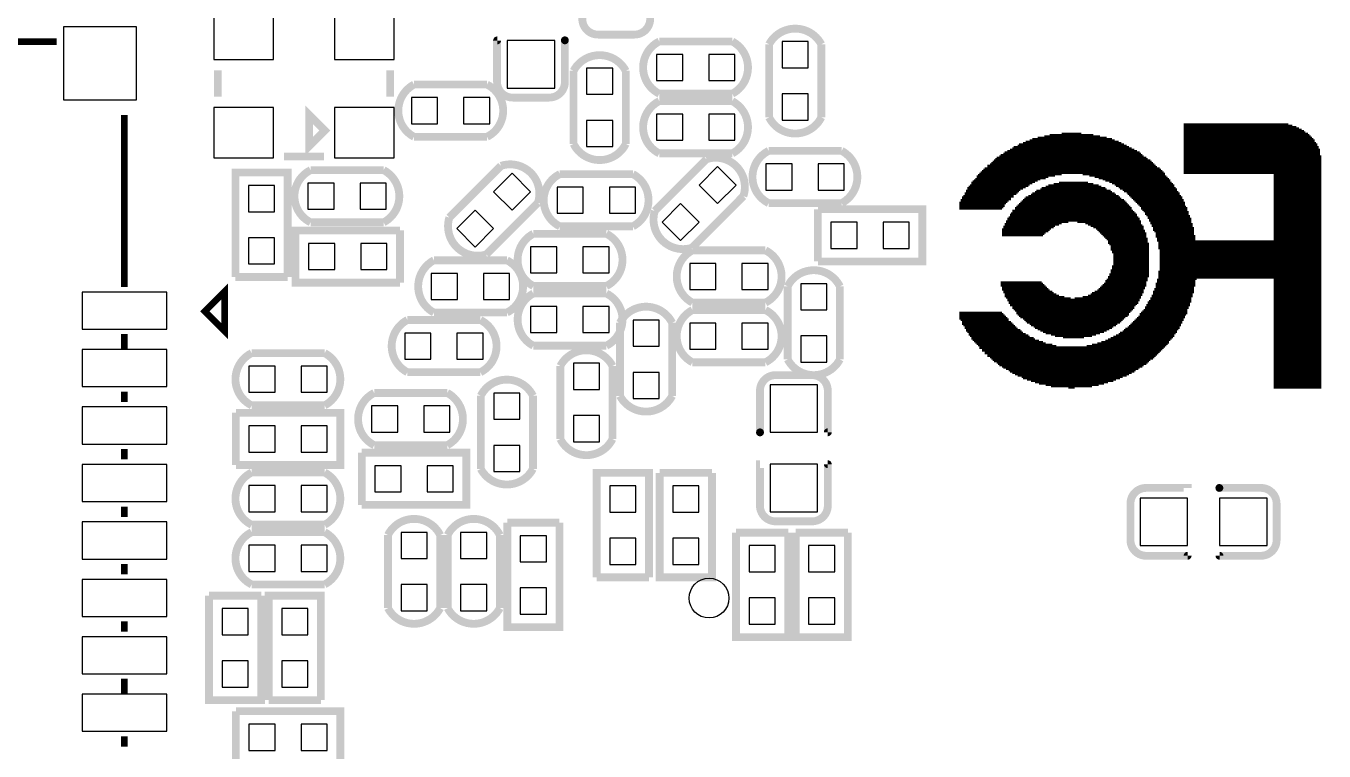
# Model space of a CAD drawing. Extents: x 0 to 85.5, y -2.2 to 58.2.
# Drawn here: x 13.77 to 38.64, y 22.73 to 36.61 of the extents above; entities that cross this region are included whole.
import ezdxf

# ---------------------------------------------------------------- set-up
doc = ezdxf.new("R2010")
doc.units = 0
for name, color, linetype in [('BG_SILKSCREEN_BOTTOM', 85, 'CONTINUOUS'), ('PG_SILKSCREEN_BOTTOM', 23, 'CONTINUOUS'), ('PG_SILKSCREEN_BOTTOM_OUTLINE', 23, 'CONTINUOUS'), ('PIN_BOTTOM', 2, 'CONTINUOUS'), ('PIN_PASTEMASK_BOTTOM', 85, 'CONTINUOUS')]:
    doc.layers.add(name, color=color, linetype=linetype)

msp = doc.modelspace()

# ---------------------------------------------------------------- linework, layer by layer
at = {"layer": 'BG_SILKSCREEN_BOTTOM', "const_width": 0.1016}
for points in [[(37.95776, 34.693098), (35.95116, 34.693098)], [(38.03396, 34.667698), (35.95116, 34.667698)], [(38.11016, 34.642298), (35.95116, 34.642298)], [(38.16096, 34.616898), (35.95116, 34.616898)], [(38.21176, 34.591498), (35.95116, 34.591498)], [(38.26256, 34.566098), (35.95116, 34.566098)], [(38.28796, 34.540698), (35.95116, 34.540698)], [(34.85896, 34.286698), (32.77616, 34.286698)], [(34.80816, 34.312098), (32.80156, 34.312098)], [(34.75736, 34.337498), (32.87776, 34.337498)], [(34.70656, 34.362898), (32.92856, 34.362898)], [(34.63036, 34.388298), (33.00476, 34.388298)], [(34.57956, 34.413698), (33.05556, 34.413698)], [(34.47796, 34.439098), (33.15716, 34.439098)], [(34.35096, 34.464498), (33.28416, 34.464498)], [(34.22396, 34.489898), (33.38576, 34.489898)], [(33.99536, 34.515298), (33.61436, 34.515298)], [(38.33876, 34.515298), (35.95116, 34.515298)], [(38.36416, 34.489898), (35.95116, 34.489898)], [(38.38956, 34.464498), (35.95116, 34.464498)], [(38.41496, 34.439098), (35.95116, 34.439098)], [(38.44036, 34.413698), (35.95116, 34.413698)], [(38.46576, 34.388298), (35.95116, 34.388298)], [(38.46576, 34.362898), (35.95116, 34.362898)], [(38.49116, 34.337498), (35.95116, 34.337498)], [(38.51656, 34.312098), (35.95116, 34.312098)], [(38.51656, 34.286698), (35.95116, 34.286698)], [(35.26536, 34.032698), (32.34436, 34.032698)], [(35.23996, 34.058098), (32.36976, 34.058098)], [(35.18916, 34.083498), (32.42056, 34.083498)], [(35.16376, 34.108898), (32.44596, 34.108898)], [(35.13836, 34.134298), (32.49676, 34.134298)], [(35.11296, 34.159698), (32.52216, 34.159698)], [(35.06216, 34.185098), (32.57296, 34.185098)], [(35.01136, 34.210498), (32.62376, 34.210498)], [(34.96056, 34.235898), (32.67456, 34.235898)], [(34.90976, 34.261298), (32.69996, 34.261298)], [(38.54196, 34.261298), (35.95116, 34.261298)], [(38.54196, 34.235898), (35.95116, 34.235898)], [(38.56736, 34.210498), (35.95116, 34.210498)], [(38.56736, 34.185098), (35.95116, 34.185098)], [(38.56736, 34.159698), (35.95116, 34.159698)], [(38.56736, 34.134298), (35.95116, 34.134298)], [(38.56736, 34.108898), (35.95116, 34.108898)], [(38.59276, 34.083498), (35.95116, 34.083498)], [(38.59276, 34.058098), (35.95116, 34.058098)], [(38.59276, 34.032698), (35.95116, 34.032698)], [(33.48736, 33.778698), (32.06496, 33.778698)], [(33.61436, 33.804098), (32.09036, 33.804098)], [(35.51936, 33.829498), (32.11576, 33.829498)], [(35.49396, 33.854898), (32.14116, 33.854898)], [(35.41776, 33.905698), (32.19196, 33.905698)], [(35.44316, 33.880298), (32.19196, 33.880298)], [(35.39236, 33.931098), (32.24276, 33.931098)], [(35.36696, 33.956498), (32.26816, 33.956498)], [(35.34156, 33.981898), (32.29356, 33.981898)], [(35.31616, 34.007298), (32.31896, 34.007298)], [(35.54476, 33.804098), (34.02076, 33.804098)], [(35.57016, 33.778698), (34.14776, 33.778698)], [(38.59276, 34.007298), (35.95116, 34.007298)], [(38.59276, 33.981898), (35.95116, 33.981898)], [(38.59276, 33.956498), (35.95116, 33.956498)], [(38.59276, 33.931098), (35.95116, 33.931098)], [(38.59276, 33.905698), (35.95116, 33.905698)], [(38.59276, 33.880298), (35.95116, 33.880298)], [(38.59276, 33.854898), (35.95116, 33.854898)], [(38.59276, 33.829498), (35.95116, 33.829498)], [(38.59276, 33.804098), (37.67836, 33.804098)], [(38.59276, 33.778698), (37.67836, 33.778698)], [(32.87776, 33.524698), (31.86176, 33.524698)], [(32.97936, 33.575498), (31.88716, 33.575498)], [(32.92856, 33.550098), (31.88716, 33.550098)], [(33.00476, 33.600898), (31.91256, 33.600898)], [(33.05556, 33.626298), (31.93796, 33.626298)], [(33.10636, 33.651698), (31.96336, 33.651698)], [(33.20796, 33.702498), (31.98876, 33.702498)], [(33.15716, 33.677098), (31.98876, 33.677098)], [(33.30956, 33.727898), (32.01416, 33.727898)], [(33.36036, 33.753298), (32.03956, 33.753298)], [(34.32556, 33.524698), (33.36036, 33.524698)], [(34.22396, 33.550098), (33.46196, 33.550098)], [(34.12236, 33.575498), (33.56356, 33.575498)], [(35.59556, 33.753298), (34.24936, 33.753298)], [(35.59556, 33.727898), (34.32556, 33.727898)], [(35.62096, 33.702498), (34.40176, 33.702498)], [(35.64636, 33.677098), (34.45256, 33.677098)], [(35.67176, 33.651698), (34.52876, 33.651698)], [(35.69716, 33.626298), (34.57956, 33.626298)], [(35.69716, 33.600898), (34.63036, 33.600898)], [(35.72256, 33.575498), (34.65576, 33.575498)], [(35.74796, 33.550098), (34.70656, 33.550098)], [(35.77336, 33.524698), (34.73196, 33.524698)], [(38.59276, 33.753298), (37.67836, 33.753298)], [(38.59276, 33.727898), (37.67836, 33.727898)], [(38.59276, 33.702498), (37.67836, 33.702498)], [(38.59276, 33.677098), (37.67836, 33.677098)], [(38.59276, 33.651698), (37.67836, 33.651698)], [(38.59276, 33.626298), (37.67836, 33.626298)], [(38.59276, 33.600898), (37.67836, 33.600898)], [(38.59276, 33.575498), (37.67836, 33.575498)], [(38.59276, 33.550098), (37.67836, 33.550098)], [(38.59276, 33.524698), (37.67836, 33.524698)], [(32.59836, 33.296098), (31.70936, 33.296098)], [(32.64916, 33.321498), (31.73476, 33.321498)], [(32.69996, 33.372298), (31.76016, 33.372298)], [(32.64916, 33.346898), (31.76016, 33.346898)], [(32.75076, 33.423098), (31.78556, 33.423098)], [(32.69996, 33.397698), (31.78556, 33.397698)], [(32.80156, 33.473898), (31.81096, 33.473898)], [(32.77616, 33.448498), (31.81096, 33.448498)], [(32.82696, 33.499298), (31.83636, 33.499298)], [(34.73196, 33.296098), (32.92856, 33.296098)], [(34.70656, 33.321498), (32.97936, 33.321498)], [(34.65576, 33.346898), (33.03016, 33.346898)], [(34.63036, 33.372298), (33.05556, 33.372298)], [(34.57956, 33.397698), (33.10636, 33.397698)], [(34.55416, 33.423098), (33.13176, 33.423098)], [(34.47796, 33.448498), (33.20796, 33.448498)], [(34.45256, 33.473898), (33.23336, 33.473898)], [(34.37636, 33.499298), (33.30956, 33.499298)], [(35.77336, 33.499298), (34.78276, 33.499298)], [(35.79876, 33.473898), (34.80816, 33.473898)], [(35.82416, 33.448498), (34.85896, 33.448498)], [(35.82416, 33.423098), (34.88436, 33.423098)], [(35.84956, 33.397698), (34.90976, 33.397698)], [(35.87496, 33.372298), (34.93516, 33.372298)], [(35.87496, 33.346898), (34.96056, 33.346898)], [(35.90036, 33.321498), (34.98596, 33.321498)], [(35.92576, 33.296098), (35.01136, 33.296098)], [(38.59276, 33.499298), (37.67836, 33.499298)], [(38.59276, 33.473898), (37.67836, 33.473898)], [(38.59276, 33.448498), (37.67836, 33.448498)], [(38.59276, 33.423098), (37.67836, 33.423098)], [(38.59276, 33.397698), (37.67836, 33.397698)], [(38.59276, 33.372298), (37.67836, 33.372298)], [(38.59276, 33.346898), (37.67836, 33.346898)], [(38.59276, 33.321498), (37.67836, 33.321498)], [(38.59276, 33.296098), (37.67836, 33.296098)], [(32.52216, 33.194498), (31.65856, 33.194498)], [(32.49676, 33.169098), (31.65856, 33.169098)], [(32.47136, 33.143698), (31.65856, 33.143698)], [(32.54756, 33.245298), (31.68396, 33.245298)], [(32.52216, 33.219898), (31.68396, 33.219898)], [(32.57296, 33.270698), (31.70936, 33.270698)], [(34.98596, 33.042098), (32.67456, 33.042098)], [(34.96056, 33.092898), (32.72536, 33.092898)], [(34.96056, 33.067498), (32.72536, 33.067498)], [(34.93516, 33.118298), (32.75076, 33.118298)], [(34.90976, 33.143698), (32.77616, 33.143698)], [(34.88436, 33.169098), (32.80156, 33.169098)], [(34.85896, 33.194498), (32.82696, 33.194498)], [(34.83356, 33.219898), (32.85236, 33.219898)], [(34.80816, 33.245298), (32.87776, 33.245298)], [(34.75736, 33.270698), (32.90316, 33.270698)], [(35.92576, 33.270698), (35.03676, 33.270698)], [(35.95116, 33.245298), (35.06216, 33.245298)], [(35.95116, 33.219898), (35.08756, 33.219898)], [(35.97656, 33.194498), (35.11296, 33.194498)], [(35.97656, 33.169098), (35.13836, 33.169098)], [(35.97656, 33.143698), (35.13836, 33.143698)], [(36.00196, 33.118298), (35.16376, 33.118298)], [(36.02736, 33.092898), (35.18916, 33.092898)], [(36.02736, 33.067498), (35.21456, 33.067498)], [(36.02736, 33.042098), (35.21456, 33.042098)], [(38.59276, 33.270698), (37.67836, 33.270698)], [(38.59276, 33.245298), (37.67836, 33.245298)], [(38.59276, 33.219898), (37.67836, 33.219898)], [(38.59276, 33.194498), (37.67836, 33.194498)], [(38.59276, 33.169098), (37.67836, 33.169098)], [(38.59276, 33.143698), (37.67836, 33.143698)], [(38.59276, 33.118298), (37.67836, 33.118298)], [(38.59276, 33.092898), (37.67836, 33.092898)], [(38.59276, 33.067498), (37.67836, 33.067498)], [(38.59276, 33.042098), (37.67836, 33.042098)], [(33.46196, 32.788098), (32.52216, 32.788098)], [(33.56356, 32.838898), (32.54756, 32.838898)], [(33.48736, 32.813498), (32.54756, 32.813498)], [(33.74136, 32.889698), (32.57296, 32.889698)], [(33.61436, 32.864298), (32.57296, 32.864298)], [(35.08756, 32.915098), (32.59836, 32.915098)], [(35.06216, 32.965898), (32.62376, 32.965898)], [(35.06216, 32.940498), (32.62376, 32.940498)], [(35.03676, 32.991298), (32.64916, 32.991298)], [(35.01136, 33.016698), (32.67456, 33.016698)], [(35.11296, 32.889698), (33.91916, 32.889698)], [(35.11296, 32.864298), (34.07156, 32.864298)], [(35.13836, 32.838898), (34.12236, 32.838898)], [(35.13836, 32.813498), (34.17316, 32.813498)], [(35.13836, 32.788098), (34.22396, 32.788098)], [(36.05276, 33.016698), (35.23996, 33.016698)], [(36.05276, 32.991298), (35.26536, 32.991298)], [(36.05276, 32.965898), (35.26536, 32.965898)], [(36.07816, 32.940498), (35.29076, 32.940498)], [(36.07816, 32.915098), (35.29076, 32.915098)], [(36.10356, 32.889698), (35.31616, 32.889698)], [(36.10356, 32.864298), (35.31616, 32.864298)], [(36.10356, 32.838898), (35.34156, 32.838898)], [(36.10356, 32.813498), (35.34156, 32.813498)], [(36.12896, 32.788098), (35.36696, 32.788098)], [(38.59276, 33.016698), (37.67836, 33.016698)], [(38.59276, 32.991298), (37.67836, 32.991298)], [(38.59276, 32.965898), (37.67836, 32.965898)], [(38.59276, 32.940498), (37.67836, 32.940498)], [(38.59276, 32.915098), (37.67836, 32.915098)], [(38.59276, 32.889698), (37.67836, 32.889698)], [(38.59276, 32.864298), (37.67836, 32.864298)], [(38.59276, 32.838898), (37.67836, 32.838898)], [(38.59276, 32.813498), (37.67836, 32.813498)], [(38.59276, 32.788098), (37.67836, 32.788098)], [(33.30956, 32.686498), (32.47136, 32.686498)], [(33.28416, 32.661098), (32.47136, 32.661098)], [(33.25876, 32.635698), (32.47136, 32.635698)], [(33.38576, 32.737298), (32.49676, 32.737298)], [(33.36036, 32.711898), (32.49676, 32.711898)], [(33.41116, 32.762698), (32.52216, 32.762698)], [(35.16376, 32.762698), (34.27476, 32.762698)], [(35.18916, 32.737298), (34.30016, 32.737298)], [(35.18916, 32.711898), (34.32556, 32.711898)], [(35.18916, 32.686498), (34.35096, 32.686498)], [(35.21456, 32.661098), (34.37636, 32.661098)], [(35.21456, 32.635698), (34.40176, 32.635698)], [(35.23996, 32.610298), (34.42716, 32.610298)], [(35.23996, 32.584898), (34.45256, 32.584898)], [(35.23996, 32.559498), (34.47796, 32.559498)], [(35.23996, 32.534098), (34.50336, 32.534098)], [(36.12896, 32.762698), (35.36696, 32.762698)], [(36.12896, 32.737298), (35.36696, 32.737298)], [(36.15436, 32.711898), (35.39236, 32.711898)], [(36.15436, 32.686498), (35.41776, 32.686498)], [(36.15436, 32.661098), (35.41776, 32.661098)], [(36.15436, 32.635698), (35.41776, 32.635698)], [(36.15436, 32.610298), (35.41776, 32.610298)], [(36.15436, 32.584898), (35.44316, 32.584898)], [(36.17976, 32.559498), (35.44316, 32.559498)], [(36.17976, 32.534098), (35.44316, 32.534098)], [(38.59276, 32.762698), (37.67836, 32.762698)], [(38.59276, 32.737298), (37.67836, 32.737298)], [(38.59276, 32.711898), (37.67836, 32.711898)], [(38.59276, 32.686498), (37.67836, 32.686498)], [(38.59276, 32.661098), (37.67836, 32.661098)], [(38.59276, 32.635698), (37.67836, 32.635698)], [(38.59276, 32.610298), (37.67836, 32.610298)], [(38.59276, 32.584898), (37.67836, 32.584898)], [(38.59276, 32.559498), (37.67836, 32.559498)], [(38.59276, 32.534098), (37.67836, 32.534098)], [(35.26536, 32.508698), (34.50336, 32.508698)], [(35.26536, 32.483298), (34.50336, 32.483298)], [(35.26536, 32.457898), (34.52876, 32.457898)], [(35.26536, 32.432498), (34.55416, 32.432498)], [(35.29076, 32.407098), (34.55416, 32.407098)], [(35.29076, 32.381698), (34.55416, 32.381698)], [(35.29076, 32.356298), (34.55416, 32.356298)], [(35.29076, 32.330898), (34.57956, 32.330898)], [(35.29076, 32.305498), (34.57956, 32.305498)], [(36.17976, 32.508698), (35.46856, 32.508698)], [(36.17976, 32.483298), (35.46856, 32.483298)], [(38.59276, 32.457898), (35.46856, 32.457898)], [(38.59276, 32.432498), (35.46856, 32.432498)], [(38.59276, 32.407098), (35.46856, 32.407098)], [(38.59276, 32.381698), (35.46856, 32.381698)], [(38.59276, 32.356298), (35.49396, 32.356298)], [(38.59276, 32.330898), (35.49396, 32.330898)], [(38.59276, 32.305498), (35.49396, 32.305498)], [(38.59276, 32.508698), (37.67836, 32.508698)], [(38.59276, 32.483298), (37.67836, 32.483298)], [(35.29076, 32.280098), (34.60496, 32.280098)], [(35.29076, 32.254698), (34.60496, 32.254698)], [(35.29076, 32.229298), (34.60496, 32.229298)], [(35.29076, 32.203898), (34.60496, 32.203898)], [(35.29076, 32.178498), (34.60496, 32.178498)], [(35.29076, 32.153098), (34.60496, 32.153098)], [(35.29076, 32.127698), (34.60496, 32.127698)], [(35.29076, 32.102298), (34.60496, 32.102298)], [(35.29076, 32.076898), (34.60496, 32.076898)], [(35.29076, 32.051498), (34.60496, 32.051498)], [(38.59276, 32.280098), (35.49396, 32.280098)], [(38.59276, 32.254698), (35.49396, 32.254698)], [(38.59276, 32.229298), (35.49396, 32.229298)], [(38.59276, 32.203898), (35.49396, 32.203898)], [(38.59276, 32.178498), (35.49396, 32.178498)], [(38.59276, 32.153098), (35.49396, 32.153098)], [(38.59276, 32.127698), (35.49396, 32.127698)], [(38.59276, 32.102298), (35.49396, 32.102298)], [(38.59276, 32.076898), (35.49396, 32.076898)], [(38.59276, 32.051498), (35.49396, 32.051498)], [(35.26536, 31.822898), (34.52876, 31.822898)], [(35.26536, 31.797498), (34.52876, 31.797498)], [(35.29076, 31.899098), (34.55416, 31.899098)], [(35.29076, 31.873698), (34.55416, 31.873698)], [(35.29076, 31.848298), (34.55416, 31.848298)], [(35.29076, 31.975298), (34.57956, 31.975298)], [(35.29076, 31.949898), (34.57956, 31.949898)], [(35.29076, 31.924498), (34.57956, 31.924498)], [(35.29076, 32.026098), (34.60496, 32.026098)], [(35.29076, 32.000698), (34.60496, 32.000698)], [(38.59276, 31.873698), (35.46856, 31.873698)], [(38.59276, 31.848298), (35.46856, 31.848298)], [(38.59276, 31.822898), (35.46856, 31.822898)], [(36.20516, 31.797498), (35.46856, 31.797498)], [(38.59276, 32.026098), (35.49396, 32.026098)], [(38.59276, 32.000698), (35.49396, 32.000698)], [(38.59276, 31.975298), (35.49396, 31.975298)], [(38.59276, 31.949898), (35.49396, 31.949898)], [(38.59276, 31.924498), (35.49396, 31.924498)], [(38.59276, 31.899098), (35.49396, 31.899098)], [(38.59276, 31.797498), (37.67836, 31.797498)], [(33.23336, 31.670498), (32.44596, 31.670498)], [(33.25876, 31.645098), (32.47136, 31.645098)], [(33.28416, 31.619698), (32.47136, 31.619698)], [(33.30956, 31.594298), (32.47136, 31.594298)], [(33.33496, 31.568898), (32.49676, 31.568898)], [(33.36036, 31.543498), (32.49676, 31.543498)], [(35.18916, 31.543498), (34.32556, 31.543498)], [(35.18916, 31.568898), (34.35096, 31.568898)], [(35.18916, 31.594298), (34.37636, 31.594298)], [(35.21456, 31.619698), (34.40176, 31.619698)], [(35.21456, 31.645098), (34.42716, 31.645098)], [(35.23996, 31.695898), (34.45256, 31.695898)], [(35.23996, 31.670498), (34.45256, 31.670498)], [(35.23996, 31.721298), (34.47796, 31.721298)], [(35.26536, 31.772098), (34.50336, 31.772098)], [(35.23996, 31.746698), (34.50336, 31.746698)], [(36.15436, 31.543498), (35.39236, 31.543498)], [(36.15436, 31.645098), (35.41776, 31.645098)], [(36.15436, 31.619698), (35.41776, 31.619698)], [(36.15436, 31.594298), (35.41776, 31.594298)], [(36.15436, 31.568898), (35.41776, 31.568898)], [(36.17976, 31.721298), (35.44316, 31.721298)], [(36.17976, 31.695898), (35.44316, 31.695898)], [(36.17976, 31.670498), (35.44316, 31.670498)], [(36.17976, 31.772098), (35.46856, 31.772098)], [(36.17976, 31.746698), (35.46856, 31.746698)], [(38.59276, 31.772098), (37.67836, 31.772098)], [(38.59276, 31.746698), (37.67836, 31.746698)], [(38.59276, 31.721298), (37.67836, 31.721298)], [(38.59276, 31.695898), (37.67836, 31.695898)], [(38.59276, 31.670498), (37.67836, 31.670498)], [(38.59276, 31.645098), (37.67836, 31.645098)], [(38.59276, 31.619698), (37.67836, 31.619698)], [(38.59276, 31.594298), (37.67836, 31.594298)], [(38.59276, 31.568898), (37.67836, 31.568898)], [(38.59276, 31.543498), (37.67836, 31.543498)], [(33.38576, 31.518098), (32.52216, 31.518098)], [(33.43656, 31.492698), (32.52216, 31.492698)], [(33.46196, 31.467298), (32.52216, 31.467298)], [(33.51276, 31.441898), (32.54756, 31.441898)], [(33.56356, 31.416498), (32.57296, 31.416498)], [(33.66516, 31.391098), (32.57296, 31.391098)], [(33.79216, 31.365698), (32.59836, 31.365698)], [(35.08756, 31.340298), (32.59836, 31.340298)], [(35.06216, 31.314898), (32.62376, 31.314898)], [(35.03676, 31.289498), (32.62376, 31.289498)], [(35.08756, 31.365698), (33.86836, 31.365698)], [(35.11296, 31.391098), (34.02076, 31.391098)], [(35.11296, 31.416498), (34.12236, 31.416498)], [(35.13836, 31.441898), (34.17316, 31.441898)], [(35.13836, 31.467298), (34.19856, 31.467298)], [(35.16376, 31.492698), (34.24936, 31.492698)], [(35.16376, 31.518098), (34.30016, 31.518098)], [(36.07816, 31.289498), (35.26536, 31.289498)], [(36.07816, 31.314898), (35.29076, 31.314898)], [(36.10356, 31.365698), (35.31616, 31.365698)], [(36.07816, 31.340298), (35.31616, 31.340298)], [(36.10356, 31.416498), (35.34156, 31.416498)], [(36.10356, 31.391098), (35.34156, 31.391098)], [(36.12896, 31.492698), (35.36696, 31.492698)], [(36.12896, 31.467298), (35.36696, 31.467298)], [(36.10356, 31.441898), (35.36696, 31.441898)], [(36.12896, 31.518098), (35.39236, 31.518098)], [(38.59276, 31.518098), (37.67836, 31.518098)], [(38.59276, 31.492698), (37.67836, 31.492698)], [(38.59276, 31.467298), (37.67836, 31.467298)], [(38.59276, 31.441898), (37.67836, 31.441898)], [(38.59276, 31.416498), (37.67836, 31.416498)], [(38.59276, 31.391098), (37.67836, 31.391098)], [(38.59276, 31.365698), (37.67836, 31.365698)], [(38.59276, 31.340298), (37.67836, 31.340298)], [(38.59276, 31.314898), (37.67836, 31.314898)], [(38.59276, 31.289498), (37.67836, 31.289498)], [(32.47136, 31.086298), (31.65856, 31.086298)], [(32.49676, 31.060898), (31.65856, 31.060898)], [(35.01136, 31.264098), (32.67456, 31.264098)], [(35.01136, 31.238698), (32.67456, 31.238698)], [(34.98596, 31.213298), (32.69996, 31.213298)], [(34.96056, 31.187898), (32.72536, 31.187898)], [(34.93516, 31.162498), (32.75076, 31.162498)], [(34.90976, 31.137098), (32.75076, 31.137098)], [(34.90976, 31.111698), (32.77616, 31.111698)], [(34.88436, 31.086298), (32.80156, 31.086298)], [(34.83356, 31.060898), (32.82696, 31.060898)], [(35.97656, 31.060898), (35.11296, 31.060898)], [(35.97656, 31.086298), (35.13836, 31.086298)], [(36.00196, 31.111698), (35.16376, 31.111698)], [(36.02736, 31.137098), (35.18916, 31.137098)], [(36.02736, 31.187898), (35.21456, 31.187898)], [(36.02736, 31.162498), (35.21456, 31.162498)], [(36.05276, 31.238698), (35.23996, 31.238698)], [(36.02736, 31.213298), (35.23996, 31.213298)], [(36.05276, 31.264098), (35.26536, 31.264098)], [(38.59276, 31.264098), (37.67836, 31.264098)], [(38.59276, 31.238698), (37.67836, 31.238698)], [(38.59276, 31.213298), (37.67836, 31.213298)], [(38.59276, 31.187898), (37.67836, 31.187898)], [(38.59276, 31.162498), (37.67836, 31.162498)], [(38.59276, 31.137098), (37.67836, 31.137098)], [(38.59276, 31.111698), (37.67836, 31.111698)], [(38.59276, 31.086298), (37.67836, 31.086298)], [(38.59276, 31.060898), (37.67836, 31.060898)], [(32.52216, 31.035498), (31.65856, 31.035498)], [(32.54756, 31.010098), (31.68396, 31.010098)], [(32.57296, 30.984698), (31.70936, 30.984698)], [(32.59836, 30.959298), (31.70936, 30.959298)], [(32.59836, 30.933898), (31.70936, 30.933898)], [(32.64916, 30.908498), (31.73476, 30.908498)], [(32.67456, 30.883098), (31.76016, 30.883098)], [(32.69996, 30.857698), (31.76016, 30.857698)], [(32.72536, 30.832298), (31.78556, 30.832298)], [(32.75076, 30.806898), (31.78556, 30.806898)], [(34.80816, 31.035498), (32.87776, 31.035498)], [(34.78276, 31.010098), (32.90316, 31.010098)], [(34.75736, 30.984698), (32.92856, 30.984698)], [(34.73196, 30.959298), (32.95396, 30.959298)], [(34.68116, 30.933898), (33.00476, 30.933898)], [(34.65576, 30.908498), (33.03016, 30.908498)], [(34.60496, 30.883098), (33.08096, 30.883098)], [(34.57956, 30.857698), (33.10636, 30.857698)], [(34.52876, 30.832298), (33.15716, 30.832298)], [(34.47796, 30.806898), (33.20796, 30.806898)], [(35.82416, 30.806898), (34.88436, 30.806898)], [(35.84956, 30.832298), (34.90976, 30.832298)], [(35.87496, 30.857698), (34.93516, 30.857698)], [(35.87496, 30.883098), (34.96056, 30.883098)], [(35.90036, 30.908498), (34.98596, 30.908498)], [(35.90036, 30.933898), (35.01136, 30.933898)], [(35.92576, 30.959298), (35.03676, 30.959298)], [(35.92576, 30.984698), (35.06216, 30.984698)], [(35.95116, 31.010098), (35.08756, 31.010098)], [(35.95116, 31.035498), (35.11296, 31.035498)], [(38.59276, 31.035498), (37.67836, 31.035498)], [(38.59276, 31.010098), (37.67836, 31.010098)], [(38.59276, 30.984698), (37.67836, 30.984698)], [(38.59276, 30.959298), (37.67836, 30.959298)], [(38.59276, 30.933898), (37.67836, 30.933898)], [(38.59276, 30.908498), (37.67836, 30.908498)], [(38.59276, 30.883098), (37.67836, 30.883098)], [(38.59276, 30.857698), (37.67836, 30.857698)], [(38.59276, 30.832298), (37.67836, 30.832298)], [(38.59276, 30.806898), (37.67836, 30.806898)], [(32.77616, 30.781498), (31.81096, 30.781498)], [(32.82696, 30.756098), (31.83636, 30.756098)], [(32.85236, 30.730698), (31.83636, 30.730698)], [(32.87776, 30.705298), (31.86176, 30.705298)], [(32.92856, 30.679898), (31.88716, 30.679898)], [(32.97936, 30.654498), (31.88716, 30.654498)], [(33.00476, 30.629098), (31.91256, 30.629098)], [(33.08096, 30.603698), (31.93796, 30.603698)], [(33.10636, 30.578298), (31.96336, 30.578298)], [(33.18256, 30.552898), (31.98876, 30.552898)], [(34.42716, 30.781498), (33.25876, 30.781498)], [(34.35096, 30.756098), (33.30956, 30.756098)], [(34.27476, 30.730698), (33.41116, 30.730698)], [(34.19856, 30.705298), (33.48736, 30.705298)], [(34.04616, 30.679898), (33.63976, 30.679898)], [(35.64636, 30.552898), (34.45256, 30.552898)], [(35.67176, 30.578298), (34.50336, 30.578298)], [(35.67176, 30.603698), (34.55416, 30.603698)], [(35.69716, 30.629098), (34.60496, 30.629098)], [(35.72256, 30.654498), (34.65576, 30.654498)], [(35.74796, 30.679898), (34.70656, 30.679898)], [(35.77336, 30.705298), (34.73196, 30.705298)], [(35.77336, 30.730698), (34.78276, 30.730698)], [(35.79876, 30.756098), (34.80816, 30.756098)], [(35.82416, 30.781498), (34.83356, 30.781498)], [(38.59276, 30.781498), (37.67836, 30.781498)], [(38.59276, 30.756098), (37.67836, 30.756098)], [(38.59276, 30.730698), (37.67836, 30.730698)], [(38.59276, 30.705298), (37.67836, 30.705298)], [(38.59276, 30.679898), (37.67836, 30.679898)], [(38.59276, 30.654498), (37.67836, 30.654498)], [(38.59276, 30.629098), (37.67836, 30.629098)], [(38.59276, 30.603698), (37.67836, 30.603698)], [(38.59276, 30.578298), (37.67836, 30.578298)], [(38.59276, 30.552898), (37.67836, 30.552898)], [(33.25876, 30.527498), (32.01416, 30.527498)], [(33.30956, 30.502098), (32.03956, 30.502098)], [(33.43656, 30.476698), (32.03956, 30.476698)], [(33.51276, 30.451298), (32.09036, 30.451298)], [(35.51936, 30.425898), (32.09036, 30.425898)], [(35.49396, 30.400498), (32.14116, 30.400498)], [(35.46856, 30.375098), (32.14116, 30.375098)], [(35.44316, 30.349698), (32.19196, 30.349698)], [(35.41776, 30.324298), (32.19196, 30.324298)], [(35.39236, 30.298898), (32.24276, 30.298898)], [(35.54476, 30.451298), (34.09696, 30.451298)], [(35.57016, 30.476698), (34.19856, 30.476698)], [(35.59556, 30.502098), (34.30016, 30.502098)], [(35.62096, 30.527498), (34.37636, 30.527498)], [(38.59276, 30.527498), (37.67836, 30.527498)], [(38.59276, 30.502098), (37.67836, 30.502098)], [(38.59276, 30.476698), (37.67836, 30.476698)], [(38.59276, 30.451298), (37.67836, 30.451298)], [(38.59276, 30.425898), (37.67836, 30.425898)], [(38.59276, 30.400498), (37.67836, 30.400498)], [(38.59276, 30.375098), (37.67836, 30.375098)], [(38.59276, 30.349698), (37.67836, 30.349698)], [(38.59276, 30.324298), (37.67836, 30.324298)], [(38.59276, 30.298898), (37.67836, 30.298898)], [(35.36696, 30.273498), (32.26816, 30.273498)], [(35.31616, 30.248098), (32.29356, 30.248098)], [(35.29076, 30.222698), (32.31896, 30.222698)], [(35.26536, 30.197298), (32.36976, 30.197298)], [(35.23996, 30.171898), (32.39516, 30.171898)], [(35.18916, 30.146498), (32.42056, 30.146498)], [(35.16376, 30.121098), (32.47136, 30.121098)], [(35.11296, 30.095698), (32.49676, 30.095698)], [(35.08756, 30.070298), (32.54756, 30.070298)], [(35.03676, 30.044898), (32.59836, 30.044898)], [(38.59276, 30.273498), (37.67836, 30.273498)], [(38.59276, 30.248098), (37.67836, 30.248098)], [(38.59276, 30.222698), (37.67836, 30.222698)], [(38.59276, 30.197298), (37.67836, 30.197298)], [(38.59276, 30.171898), (37.67836, 30.171898)], [(38.59276, 30.146498), (37.67836, 30.146498)], [(38.59276, 30.121098), (37.67836, 30.121098)], [(38.59276, 30.095698), (37.67836, 30.095698)], [(38.59276, 30.070298), (37.67836, 30.070298)], [(38.59276, 30.044898), (37.67836, 30.044898)], [(35.01136, 30.019498), (32.62376, 30.019498)], [(34.96056, 29.994098), (32.67456, 29.994098)], [(34.90976, 29.968698), (32.72536, 29.968698)], [(34.85896, 29.943298), (32.77616, 29.943298)], [(34.78276, 29.917898), (32.85236, 29.917898)], [(34.73196, 29.892498), (32.87776, 29.892498)], [(34.65576, 29.867098), (32.95396, 29.867098)], [(34.60496, 29.841698), (33.03016, 29.841698)], [(34.50336, 29.816298), (33.10636, 29.816298)], [(38.59276, 30.019498), (37.67836, 30.019498)], [(38.59276, 29.994098), (37.67836, 29.994098)], [(38.59276, 29.968698), (37.67836, 29.968698)], [(38.59276, 29.943298), (37.67836, 29.943298)], [(38.59276, 29.917898), (37.67836, 29.917898)], [(38.59276, 29.892498), (37.67836, 29.892498)], [(38.59276, 29.867098), (37.67836, 29.867098)], [(38.59276, 29.841698), (37.67836, 29.841698)], [(38.59276, 29.816298), (37.67836, 29.816298)], [(34.42716, 29.790898), (33.18256, 29.790898)], [(34.32556, 29.765498), (33.30956, 29.765498)], [(34.19856, 29.740098), (33.41116, 29.740098)], [(33.86836, 29.714698), (33.74136, 29.714698)], [(38.59276, 29.790898), (37.67836, 29.790898)], [(38.59276, 29.765498), (37.67836, 29.765498)], [(38.59276, 29.740098), (37.67836, 29.740098)], [(38.59276, 29.714698), (37.67836, 29.714698)]]:
    msp.add_lwpolyline(points, dxfattribs=at)
at = {"layer": 'PG_SILKSCREEN_BOTTOM', "const_width": 0.150114}
for points in [[(25.7302, 37.5412, -1), (25.732486, 37.5412), (25.732486, 36.745926, -0.414141), (25.432512, 36.445952), (24.732488, 36.445952, -0.414141), (24.432514, 36.745926), (24.432514, 37.538914, -0.414214), (24.4348, 37.5412)], [(24.09698, 36.3347, -1), (24.099266, 36.3347), (24.099266, 35.539426, -0.414141), (23.799292, 35.239452), (23.099268, 35.239452, -0.414141), (22.799294, 35.539426), (22.799294, 36.332414, -0.414214), (22.80158, 36.3347)], [(27.8384, 28.829, -1), (27.836114, 28.829), (27.836114, 29.624274, -0.414141), (28.136088, 29.924248), (28.836112, 29.924248, -0.414141), (29.136086, 29.624274), (29.136086, 28.831286, -0.414214), (29.1338, 28.829)], [(27.8384, 28.2194), (27.836114, 28.2194), (27.836114, 27.424126, 0.414141), (28.136088, 27.124152), (28.836112, 27.124152, 0.414141), (29.136086, 27.424126), (29.136086, 28.217114, 0.414214), (29.1338, 28.2194)], [(36.0299, 27.7622), (36.0299, 27.764486), (35.234626, 27.764486, 0.414141), (34.934652, 27.464512), (34.934652, 26.764488, 0.414141), (35.234626, 26.464514), (36.027614, 26.464514, 0.414214), (36.0299, 26.4668)], [(36.6395, 27.7622, -1), (36.6395, 27.764486), (37.434774, 27.764486, -0.414141), (37.734748, 27.464512), (37.734748, 26.764488, -0.414141), (37.434774, 26.464514), (36.641786, 26.464514, -0.414214), (36.6395, 26.4668)]]:
    msp.add_lwpolyline(points, format="xyb", dxfattribs=at)
at = {"layer": 'PG_SILKSCREEN_BOTTOM'}
for points, const_width in [([(6.85927, 36.30803), (14.35989, 36.30803)], 0.127), ([(17.4498, 35.7632), (17.4498, 35.2552)], 0.150114), ([(20.7518, 35.2552), (20.7518, 35.7632)], 0.150114), ([(19.50085, 34.609278), (19.200876, 34.309304), (19.200876, 34.909252), (19.50085, 34.609278)], 0.150114), ([(15.66037, 34.90849), (15.66037, 31.60903)], 0.127), ([(19.4818, 34.1122), (18.7198, 34.1122)], 0.150114), ([(17.19961, 31.14421), (17.58061, 31.52521), (17.58061, 30.76321), (17.19961, 31.14421)], 0.127), ([(15.66037, 30.70987), (15.66037, 30.41015)], 0.127), ([(15.66037, 29.61005), (15.66037, 29.40939)], 0.127), ([(15.66037, 28.50769), (15.66037, 28.30957)], 0.127), ([(15.66037, 27.40787), (15.66037, 27.20975)], 0.127), ([(15.66037, 26.30805), (15.66037, 26.10993)], 0.127), ([(15.66037, 25.20823), (15.66037, 25.01011)], 0.127), ([(15.66037, 24.10841), (15.66037, 23.80869)], 0.127), ([(15.66037, 23.00859), (15.66037, 22.80793)], 0.127)]:
    msp.add_lwpolyline(points, dxfattribs=dict(at, const_width=const_width))
msp.add_lwpolyline([(17.19961, 31.14421), (17.58061, 31.52521), (17.58061, 30.76321)], close=True, dxfattribs=at)
at = {"layer": 'PG_SILKSCREEN_BOTTOM_OUTLINE', "const_width": 0.150114}
for points in [[(29.011626, 36.260024, 0.600046), (28.011374, 36.260024)], [(25.906476, 35.313874, -0.618077), (25.906476, 36.314126)], [(27.306524, 35.313874, 0.600046), (27.306524, 36.314126)], [(25.265126, 35.752024, 0.600046), (24.264874, 35.752024)], [(21.207476, 35.488626, 0.600046), (21.207476, 34.488374)], [(22.607524, 35.488626, -0.618077), (22.607524, 34.488374)], [(25.906476, 34.170874, -0.618077), (25.906476, 35.171126)], [(27.306524, 34.170874, 0.600046), (27.306524, 35.171126)], [(29.011626, 34.859976, -0.618077), (28.011374, 34.859976)], [(25.265126, 34.351976, -0.618077), (24.264874, 34.351976)], [(26.811224, 34.059114, -0.618249), (27.518614, 33.351724)], [(28.001976, 33.218374, -0.618077), (28.001976, 34.218626)], [(29.402024, 33.218374, 0.600046), (29.402024, 34.218626)], [(19.226276, 32.850074, -0.618077), (19.226276, 33.850326)], [(20.626324, 32.850074, 0.600046), (20.626324, 33.850326)], [(22.874224, 33.932114, -0.618249), (23.581614, 33.224724)], [(24.001476, 32.773874, -0.618077), (24.001476, 33.774126)], [(25.401524, 32.773874, 0.600046), (25.401524, 33.774126)], [(25.821386, 33.069276, 0.600197), (26.528776, 32.361886)], [(21.884386, 32.942276, 0.600197), (22.591776, 32.234886)], [(23.493476, 32.631126, 0.600046), (23.493476, 31.630874)], [(24.893524, 32.631126, -0.618077), (24.893524, 31.630874)], [(26.541476, 32.313626, 0.600046), (26.541476, 31.313374)], [(27.941524, 32.313626, -0.618077), (27.941524, 31.313374)], [(21.588476, 32.123126, 0.600046), (21.588476, 31.122874)], [(22.988524, 32.123126, -0.618077), (22.988524, 31.122874)], [(28.366974, 31.624524, -0.618077), (29.367226, 31.624524)], [(23.493476, 31.488126, 0.600046), (23.493476, 30.487874)], [(24.893524, 31.488126, -0.618077), (24.893524, 30.487874)], [(25.153874, 30.926024, -0.618077), (26.154126, 30.926024)], [(26.541476, 31.170626, 0.600046), (26.541476, 30.170374)], [(27.941524, 31.170626, -0.618077), (27.941524, 30.170374)], [(21.080476, 30.980126, 0.600046), (21.080476, 29.979874)], [(22.480524, 30.980126, -0.618077), (22.480524, 29.979874)], [(18.095976, 29.344874, -0.618077), (18.095976, 30.345126)], [(19.496024, 29.344874, 0.600046), (19.496024, 30.345126)], [(25.011126, 30.100524, 0.600046), (24.010874, 30.100524)], [(28.366974, 30.224476, 0.600046), (29.367226, 30.224476)], [(22.486874, 29.529024, -0.618077), (23.487126, 29.529024)], [(20.445476, 28.582874, -0.618077), (20.445476, 29.583126)], [(21.845524, 28.582874, 0.600046), (21.845524, 29.583126)], [(25.153874, 29.525976, 0.600046), (26.154126, 29.525976)], [(25.011126, 28.700476, -0.618077), (24.010874, 28.700476)], [(18.095976, 27.058874, -0.618077), (18.095976, 28.059126)], [(19.496024, 27.058874, 0.600046), (19.496024, 28.059126)], [(22.486874, 28.128976, 0.600046), (23.487126, 28.128976)], [(20.708874, 26.862024, -0.618077), (21.709126, 26.862024)], [(21.851874, 26.862024, -0.618077), (22.852126, 26.862024)], [(18.095976, 25.915874, -0.618077), (18.095976, 26.916126)], [(19.496024, 25.915874, 0.600046), (19.496024, 26.916126)], [(20.708874, 25.461976, 0.600046), (21.709126, 25.461976)], [(21.851874, 25.461976, 0.600046), (22.852126, 25.461976)]]:
    msp.add_lwpolyline(points, format="xyb", dxfattribs=at)
for points in [[(25.906476, 36.314126), (27.306524, 36.314126)], [(28.011374, 34.859976), (28.011374, 36.260024)], [(29.011626, 34.859976), (29.011626, 36.260024)], [(24.264874, 34.351976), (24.264874, 35.752024)], [(25.265126, 34.351976), (25.265126, 35.752024)], [(22.607524, 35.488626), (21.207476, 35.488626)], [(25.906476, 35.313874), (27.306524, 35.313874)], [(25.906476, 35.171126), (27.306524, 35.171126)], [(22.607524, 34.488374), (21.207476, 34.488374)], [(26.811224, 34.059114), (25.821386, 33.069276)], [(25.906476, 34.170874), (27.306524, 34.170874)], [(28.001976, 34.218626), (29.402024, 34.218626)], [(17.78762, 31.80334), (17.78762, 33.80486), (18.78838, 33.80486), (18.78838, 31.80334)], [(19.226276, 33.850326), (20.626324, 33.850326)], [(22.874224, 33.932114), (21.884386, 32.942276)], [(24.001476, 33.774126), (25.401524, 33.774126)], [(27.518614, 33.351724), (26.528776, 32.361886)], [(23.581614, 33.224724), (22.591776, 32.234886)], [(28.001976, 33.218374), (29.402024, 33.218374)], [(28.94584, 33.10128), (30.94736, 33.10128), (30.94736, 32.10052), (28.94584, 32.10052)], [(28.94584, 32.10052), (28.94584, 33.10128)], [(19.226276, 32.850074), (20.626324, 32.850074)], [(24.001476, 32.773874), (25.401524, 32.773874)], [(20.93976, 31.69412), (18.93824, 31.69412), (18.93824, 32.69488), (20.93976, 32.69488)], [(20.93976, 32.69488), (20.93976, 31.69412)], [(24.893524, 32.631126), (23.493476, 32.631126)], [(27.941524, 32.313626), (26.541476, 32.313626)], [(22.988524, 32.123126), (21.588476, 32.123126)], [(18.78838, 31.80334), (17.78762, 31.80334)], [(24.893524, 31.630874), (23.493476, 31.630874)], [(28.366974, 31.624524), (28.366974, 30.224476)], [(29.367226, 31.624524), (29.367226, 30.224476)], [(24.893524, 31.488126), (23.493476, 31.488126)], [(27.941524, 31.313374), (26.541476, 31.313374)], [(22.988524, 31.122874), (21.588476, 31.122874)], [(27.941524, 31.170626), (26.541476, 31.170626)], [(22.480524, 30.980126), (21.080476, 30.980126)], [(25.153874, 30.926024), (25.153874, 29.525976)], [(26.154126, 30.926024), (26.154126, 29.525976)], [(18.095976, 30.345126), (19.496024, 30.345126)], [(24.893524, 30.487874), (23.493476, 30.487874)], [(24.010874, 28.700476), (24.010874, 30.100524)], [(25.011126, 28.700476), (25.011126, 30.100524)], [(27.941524, 30.170374), (26.541476, 30.170374)], [(22.480524, 29.979874), (21.080476, 29.979874)], [(20.445476, 29.583126), (21.845524, 29.583126)], [(22.486874, 29.529024), (22.486874, 28.128976)], [(23.487126, 29.529024), (23.487126, 28.128976)], [(18.095976, 29.344874), (19.496024, 29.344874)], [(17.79524, 29.20238), (19.79676, 29.20238), (19.79676, 28.20162), (17.79524, 28.20162)], [(17.79524, 28.20162), (17.79524, 29.20238)], [(20.445476, 28.582874), (21.845524, 28.582874)], [(20.20824, 28.44038), (22.20976, 28.44038), (22.20976, 27.43962), (20.20824, 27.43962)], [(20.20824, 27.43962), (20.20824, 28.44038)], [(18.095976, 28.059126), (19.496024, 28.059126)], [(24.70912, 26.05024), (24.70912, 28.05176), (25.70988, 28.05176), (25.70988, 26.05024)], [(26.91638, 28.05176), (26.91638, 26.05024), (25.91562, 26.05024), (25.91562, 28.05176)], [(25.91562, 28.05176), (26.91638, 28.05176)], [(18.095976, 27.058874), (19.496024, 27.058874)], [(23.99538, 27.09926), (23.99538, 25.09774), (22.99462, 25.09774), (22.99462, 27.09926)], [(22.99462, 27.09926), (23.99538, 27.09926)], [(18.095976, 26.916126), (19.496024, 26.916126)], [(20.708874, 26.862024), (20.708874, 25.461976)], [(21.709126, 26.862024), (21.709126, 25.461976)], [(21.851874, 26.862024), (21.851874, 25.461976)], [(22.852126, 26.862024), (22.852126, 25.461976)], [(28.37688, 26.90876), (28.37688, 24.90724), (27.37612, 24.90724), (27.37612, 26.90876)], [(27.37612, 26.90876), (28.37688, 26.90876)], [(29.51988, 26.90876), (29.51988, 24.90724), (28.51912, 24.90724), (28.51912, 26.90876)], [(28.51912, 26.90876), (29.51988, 26.90876)], [(25.70988, 26.05024), (24.70912, 26.05024)], [(18.095976, 25.915874), (19.496024, 25.915874)], [(18.28038, 25.70226), (18.28038, 23.70074), (17.27962, 23.70074), (17.27962, 25.70226)], [(17.27962, 25.70226), (18.28038, 25.70226)], [(18.42262, 23.70074), (18.42262, 25.70226), (19.42338, 25.70226), (19.42338, 23.70074)], [(19.42338, 23.70074), (18.42262, 23.70074)], [(17.79524, 23.48738), (19.79676, 23.48738), (19.79676, 22.48662), (17.79524, 22.48662)], [(17.79524, 22.48662), (17.79524, 23.48738)]]:
    msp.add_lwpolyline(points, dxfattribs=at)
at = {"layer": 'PIN_BOTTOM'}
for points in [[(17.3736, 35.9664), (18.5166, 35.9664), (18.5166, 36.9316), (17.3736, 36.9316)], [(19.685, 35.9664), (20.828, 35.9664), (20.828, 36.9316), (19.685, 36.9316)], [(14.49451, 35.19551), (15.89151, 35.19551), (15.89151, 36.59251), (14.49451, 36.59251)], [(22.99462, 36.33216), (22.99462, 35.42284), (23.90394, 35.42284), (23.90394, 36.33216)], [(28.26131, 35.81019), (28.76169, 35.81019), (28.76169, 36.31057), (28.26131, 36.31057)], [(25.85593, 36.06419), (25.85593, 35.56381), (26.35631, 35.56381), (26.35631, 36.06419)], [(26.85669, 36.06419), (26.85669, 35.56381), (27.35707, 35.56381), (27.35707, 36.06419)], [(24.51481, 35.30219), (25.01519, 35.30219), (25.01519, 35.80257), (24.51481, 35.80257)], [(21.65731, 34.73831), (21.65731, 35.23869), (21.15693, 35.23869), (21.15693, 34.73831)], [(22.65807, 34.73831), (22.65807, 35.23869), (22.15769, 35.23869), (22.15769, 34.73831)], [(28.26131, 34.80943), (28.76169, 34.80943), (28.76169, 35.30981), (28.26131, 35.30981)], [(17.3736, 34.0868), (18.5166, 34.0868), (18.5166, 35.052), (17.3736, 35.052)], [(19.685, 34.0868), (20.828, 34.0868), (20.828, 35.052), (19.685, 35.052)], [(25.85593, 34.92119), (25.85593, 34.42081), (26.35631, 34.42081), (26.35631, 34.92119)], [(26.85669, 34.92119), (26.85669, 34.42081), (27.35707, 34.42081), (27.35707, 34.92119)], [(24.51481, 34.30143), (25.01519, 34.30143), (25.01519, 34.80181), (24.51481, 34.80181)], [(27.377644, 33.564322), (27.023822, 33.918144), (26.67, 33.564322), (27.023822, 33.2105)], [(27.95143, 33.96869), (27.95143, 33.46831), (28.45181, 33.46831), (28.45181, 33.96869)], [(28.95219, 33.96869), (28.95219, 33.46831), (29.45257, 33.46831), (29.45257, 33.96869)], [(19.17573, 33.60039), (19.17573, 33.10001), (19.67611, 33.10001), (19.67611, 33.60039)], [(20.17649, 33.60039), (20.17649, 33.10001), (20.67687, 33.10001), (20.67687, 33.60039)], [(23.440644, 33.437322), (23.086822, 33.791144), (22.733, 33.437322), (23.086822, 33.0835)], [(18.03781, 33.05429), (18.53819, 33.05429), (18.53819, 33.55467), (18.03781, 33.55467)], [(23.95093, 33.52419), (23.95093, 33.02381), (24.45131, 33.02381), (24.45131, 33.52419)], [(24.95169, 33.52419), (24.95169, 33.02381), (25.45207, 33.02381), (25.45207, 33.52419)], [(22.733, 32.729678), (22.379178, 33.0835), (22.025356, 32.729678), (22.379178, 32.375856)], [(26.67, 32.856678), (26.316178, 33.2105), (25.962356, 32.856678), (26.316178, 32.502856)], [(29.19603, 32.85109), (29.19603, 32.35071), (29.69641, 32.35071), (29.69641, 32.85109)], [(30.19679, 32.85109), (30.19679, 32.35071), (30.69717, 32.35071), (30.69717, 32.85109)], [(18.03781, 32.05353), (18.53819, 32.05353), (18.53819, 32.55391), (18.03781, 32.55391)], [(19.68881, 31.94431), (19.68881, 32.44469), (19.18843, 32.44469), (19.18843, 31.94431)], [(20.68957, 31.94431), (20.68957, 32.44469), (20.18919, 32.44469), (20.18919, 31.94431)], [(23.94331, 31.88081), (23.94331, 32.38119), (23.44293, 32.38119), (23.44293, 31.88081)], [(24.94407, 31.88081), (24.94407, 32.38119), (24.44369, 32.38119), (24.44369, 31.88081)], [(22.03831, 31.37281), (22.03831, 31.87319), (21.53793, 31.87319), (21.53793, 31.37281)], [(23.03907, 31.37281), (23.03907, 31.87319), (22.53869, 31.87319), (22.53869, 31.37281)], [(26.99131, 31.56331), (26.99131, 32.06369), (26.49093, 32.06369), (26.49093, 31.56331)], [(27.99207, 31.56331), (27.99207, 32.06369), (27.49169, 32.06369), (27.49169, 31.56331)], [(29.11729, 31.67507), (28.61691, 31.67507), (28.61691, 31.17469), (29.11729, 31.17469)], [(14.84757, 30.80385), (16.47317, 30.80385), (16.47317, 31.51505), (14.84757, 31.51505)], [(23.94331, 30.73781), (23.94331, 31.23819), (23.44293, 31.23819), (23.44293, 30.73781)], [(24.94407, 30.73781), (24.94407, 31.23819), (24.44369, 31.23819), (24.44369, 30.73781)], [(25.90419, 30.97657), (25.40381, 30.97657), (25.40381, 30.47619), (25.90419, 30.47619)], [(26.99131, 30.42031), (26.99131, 30.92069), (26.49093, 30.92069), (26.49093, 30.42031)], [(27.99207, 30.42031), (27.99207, 30.92069), (27.49169, 30.92069), (27.49169, 30.42031)], [(21.53031, 30.22981), (21.53031, 30.73019), (21.02993, 30.73019), (21.02993, 30.22981)], [(22.53107, 30.22981), (22.53107, 30.73019), (22.03069, 30.73019), (22.03069, 30.22981)], [(29.11729, 30.67431), (28.61691, 30.67431), (28.61691, 30.17393), (29.11729, 30.17393)], [(14.84757, 29.70403), (16.47317, 29.70403), (16.47317, 30.41523), (14.84757, 30.41523)], [(18.04543, 30.09519), (18.04543, 29.59481), (18.54581, 29.59481), (18.54581, 30.09519)], [(19.04619, 30.09519), (19.04619, 29.59481), (19.54657, 29.59481), (19.54657, 30.09519)], [(24.26081, 29.65069), (24.76119, 29.65069), (24.76119, 30.15107), (24.26081, 30.15107)], [(25.90419, 29.97581), (25.40381, 29.97581), (25.40381, 29.47543), (25.90419, 29.47543)], [(28.94076, 28.83154), (28.94076, 29.74086), (28.03144, 29.74086), (28.03144, 28.83154)], [(23.23719, 29.57957), (22.73681, 29.57957), (22.73681, 29.07919), (23.23719, 29.07919)], [(14.84757, 28.60421), (16.47317, 28.60421), (16.47317, 29.31541), (14.84757, 29.31541)], [(20.39493, 29.33319), (20.39493, 28.83281), (20.89531, 28.83281), (20.89531, 29.33319)], [(21.39569, 29.33319), (21.39569, 28.83281), (21.89607, 28.83281), (21.89607, 29.33319)], [(24.26081, 28.64993), (24.76119, 28.64993), (24.76119, 29.15031), (24.26081, 29.15031)], [(18.04543, 28.95219), (18.04543, 28.45181), (18.54581, 28.45181), (18.54581, 28.95219)], [(19.04619, 28.95219), (19.04619, 28.45181), (19.54657, 28.45181), (19.54657, 28.95219)], [(23.23719, 28.57881), (22.73681, 28.57881), (22.73681, 28.07843), (23.23719, 28.07843)], [(14.84757, 27.50439), (16.47317, 27.50439), (16.47317, 28.21559), (14.84757, 28.21559)], [(20.45843, 28.19019), (20.45843, 27.68981), (20.95881, 27.68981), (20.95881, 28.19019)], [(21.45919, 28.19019), (21.45919, 27.68981), (21.95957, 27.68981), (21.95957, 28.19019)], [(28.94076, 27.30754), (28.94076, 28.21686), (28.03144, 28.21686), (28.03144, 27.30754)], [(18.04543, 27.80919), (18.04543, 27.30881), (18.54581, 27.30881), (18.54581, 27.80919)], [(19.04619, 27.80919), (19.04619, 27.30881), (19.54657, 27.30881), (19.54657, 27.80919)], [(24.95931, 27.30119), (25.45969, 27.30119), (25.45969, 27.80157), (24.95931, 27.80157)], [(26.66619, 27.80157), (26.16581, 27.80157), (26.16581, 27.30119), (26.66619, 27.30119)], [(35.11804, 26.65984), (36.02736, 26.65984), (36.02736, 27.56916), (35.11804, 27.56916)], [(36.64204, 26.65984), (37.55136, 26.65984), (37.55136, 27.56916), (36.64204, 27.56916)], [(14.84757, 26.40203), (16.47317, 26.40203), (16.47317, 27.11323), (14.84757, 27.11323)], [(21.45919, 26.91257), (20.95881, 26.91257), (20.95881, 26.41219), (21.45919, 26.41219)], [(22.60219, 26.91257), (22.10181, 26.91257), (22.10181, 26.41219), (22.60219, 26.41219)], [(18.04543, 26.66619), (18.04543, 26.16581), (18.54581, 26.16581), (18.54581, 26.66619)], [(19.04619, 26.66619), (19.04619, 26.16581), (19.54657, 26.16581), (19.54657, 26.66619)], [(23.74519, 26.84907), (23.24481, 26.84907), (23.24481, 26.34869), (23.74519, 26.34869)], [(24.95931, 26.30043), (25.45969, 26.30043), (25.45969, 26.80081), (24.95931, 26.80081)], [(26.66619, 26.80081), (26.16581, 26.80081), (26.16581, 26.30043), (26.66619, 26.30043)], [(28.12669, 26.65857), (27.62631, 26.65857), (27.62631, 26.15819), (28.12669, 26.15819)], [(29.26969, 26.65857), (28.76931, 26.65857), (28.76931, 26.15819), (29.26969, 26.15819)], [(14.84757, 25.30221), (16.47317, 25.30221), (16.47317, 26.01341), (14.84757, 26.01341)], [(21.45919, 25.91181), (20.95881, 25.91181), (20.95881, 25.41143), (21.45919, 25.41143)], [(22.60219, 25.91181), (22.10181, 25.91181), (22.10181, 25.41143), (22.60219, 25.41143)], [(23.74519, 25.84831), (23.24481, 25.84831), (23.24481, 25.34793), (23.74519, 25.34793)], [(28.12669, 25.65781), (27.62631, 25.65781), (27.62631, 25.15743), (28.12669, 25.15743)], [(29.26969, 25.65781), (28.76931, 25.65781), (28.76931, 25.15743), (29.26969, 25.15743)], [(18.03019, 25.45207), (17.52981, 25.45207), (17.52981, 24.95169), (18.03019, 24.95169)], [(18.67281, 24.95169), (19.17319, 24.95169), (19.17319, 25.45207), (18.67281, 25.45207)], [(14.84757, 24.20239), (16.47317, 24.20239), (16.47317, 24.91359), (14.84757, 24.91359)], [(18.03019, 24.45131), (17.52981, 24.45131), (17.52981, 23.95093), (18.03019, 23.95093)], [(18.67281, 23.95093), (19.17319, 23.95093), (19.17319, 24.45131), (18.67281, 24.45131)], [(14.84757, 23.10257), (16.47317, 23.10257), (16.47317, 23.81377), (14.84757, 23.81377)], [(18.04543, 23.23719), (18.04543, 22.73681), (18.54581, 22.73681), (18.54581, 23.23719)], [(19.04619, 23.23719), (19.04619, 22.73681), (19.54657, 22.73681), (19.54657, 23.23719)]]:
    msp.add_lwpolyline(points, close=True, dxfattribs=at)
msp.add_circle((26.8605, 25.654), 0.381, dxfattribs=at)
at = {"layer": 'PIN_PASTEMASK_BOTTOM'}
for points in [[(17.3736, 35.9664), (18.5166, 35.9664), (18.5166, 36.9316), (17.3736, 36.9316)], [(19.685, 35.9664), (20.828, 35.9664), (20.828, 36.9316), (19.685, 36.9316)], [(14.49451, 35.19551), (15.89151, 35.19551), (15.89151, 36.59251), (14.49451, 36.59251)], [(22.99462, 36.33216), (22.99462, 35.42284), (23.90394, 35.42284), (23.90394, 36.33216)], [(28.26131, 35.81019), (28.76169, 35.81019), (28.76169, 36.31057), (28.26131, 36.31057)], [(25.85593, 36.06419), (25.85593, 35.56381), (26.35631, 35.56381), (26.35631, 36.06419)], [(26.85669, 36.06419), (26.85669, 35.56381), (27.35707, 35.56381), (27.35707, 36.06419)], [(24.51481, 35.30219), (25.01519, 35.30219), (25.01519, 35.80257), (24.51481, 35.80257)], [(21.65731, 34.73831), (21.65731, 35.23869), (21.15693, 35.23869), (21.15693, 34.73831)], [(22.65807, 34.73831), (22.65807, 35.23869), (22.15769, 35.23869), (22.15769, 34.73831)], [(28.26131, 34.80943), (28.76169, 34.80943), (28.76169, 35.30981), (28.26131, 35.30981)], [(17.3736, 34.0868), (18.5166, 34.0868), (18.5166, 35.052), (17.3736, 35.052)], [(19.685, 34.0868), (20.828, 34.0868), (20.828, 35.052), (19.685, 35.052)], [(25.85593, 34.92119), (25.85593, 34.42081), (26.35631, 34.42081), (26.35631, 34.92119)], [(26.85669, 34.92119), (26.85669, 34.42081), (27.35707, 34.42081), (27.35707, 34.92119)], [(24.51481, 34.30143), (25.01519, 34.30143), (25.01519, 34.80181), (24.51481, 34.80181)], [(27.377644, 33.564322), (27.023822, 33.918144), (26.67, 33.564322), (27.023822, 33.2105)], [(27.95143, 33.96869), (27.95143, 33.46831), (28.45181, 33.46831), (28.45181, 33.96869)], [(28.95219, 33.96869), (28.95219, 33.46831), (29.45257, 33.46831), (29.45257, 33.96869)], [(19.17573, 33.60039), (19.17573, 33.10001), (19.67611, 33.10001), (19.67611, 33.60039)], [(20.17649, 33.60039), (20.17649, 33.10001), (20.67687, 33.10001), (20.67687, 33.60039)], [(23.440644, 33.437322), (23.086822, 33.791144), (22.733, 33.437322), (23.086822, 33.0835)], [(18.03781, 33.05429), (18.53819, 33.05429), (18.53819, 33.55467), (18.03781, 33.55467)], [(23.95093, 33.52419), (23.95093, 33.02381), (24.45131, 33.02381), (24.45131, 33.52419)], [(24.95169, 33.52419), (24.95169, 33.02381), (25.45207, 33.02381), (25.45207, 33.52419)], [(22.733, 32.729678), (22.379178, 33.0835), (22.025356, 32.729678), (22.379178, 32.375856)], [(26.67, 32.856678), (26.316178, 33.2105), (25.962356, 32.856678), (26.316178, 32.502856)], [(29.19603, 32.85109), (29.19603, 32.35071), (29.69641, 32.35071), (29.69641, 32.85109)], [(30.19679, 32.85109), (30.19679, 32.35071), (30.69717, 32.35071), (30.69717, 32.85109)], [(18.03781, 32.05353), (18.53819, 32.05353), (18.53819, 32.55391), (18.03781, 32.55391)], [(19.68881, 31.94431), (19.68881, 32.44469), (19.18843, 32.44469), (19.18843, 31.94431)], [(20.68957, 31.94431), (20.68957, 32.44469), (20.18919, 32.44469), (20.18919, 31.94431)], [(23.94331, 31.88081), (23.94331, 32.38119), (23.44293, 32.38119), (23.44293, 31.88081)], [(24.94407, 31.88081), (24.94407, 32.38119), (24.44369, 32.38119), (24.44369, 31.88081)], [(22.03831, 31.37281), (22.03831, 31.87319), (21.53793, 31.87319), (21.53793, 31.37281)], [(23.03907, 31.37281), (23.03907, 31.87319), (22.53869, 31.87319), (22.53869, 31.37281)], [(26.99131, 31.56331), (26.99131, 32.06369), (26.49093, 32.06369), (26.49093, 31.56331)], [(27.99207, 31.56331), (27.99207, 32.06369), (27.49169, 32.06369), (27.49169, 31.56331)], [(29.11729, 31.67507), (28.61691, 31.67507), (28.61691, 31.17469), (29.11729, 31.17469)], [(14.84757, 30.80385), (16.47317, 30.80385), (16.47317, 31.51505), (14.84757, 31.51505)], [(23.94331, 30.73781), (23.94331, 31.23819), (23.44293, 31.23819), (23.44293, 30.73781)], [(24.94407, 30.73781), (24.94407, 31.23819), (24.44369, 31.23819), (24.44369, 30.73781)], [(25.90419, 30.97657), (25.40381, 30.97657), (25.40381, 30.47619), (25.90419, 30.47619)], [(26.99131, 30.42031), (26.99131, 30.92069), (26.49093, 30.92069), (26.49093, 30.42031)], [(27.99207, 30.42031), (27.99207, 30.92069), (27.49169, 30.92069), (27.49169, 30.42031)], [(21.53031, 30.22981), (21.53031, 30.73019), (21.02993, 30.73019), (21.02993, 30.22981)], [(22.53107, 30.22981), (22.53107, 30.73019), (22.03069, 30.73019), (22.03069, 30.22981)], [(29.11729, 30.67431), (28.61691, 30.67431), (28.61691, 30.17393), (29.11729, 30.17393)], [(14.84757, 29.70403), (16.47317, 29.70403), (16.47317, 30.41523), (14.84757, 30.41523)], [(18.04543, 30.09519), (18.04543, 29.59481), (18.54581, 29.59481), (18.54581, 30.09519)], [(19.04619, 30.09519), (19.04619, 29.59481), (19.54657, 29.59481), (19.54657, 30.09519)], [(24.26081, 29.65069), (24.76119, 29.65069), (24.76119, 30.15107), (24.26081, 30.15107)], [(25.90419, 29.97581), (25.40381, 29.97581), (25.40381, 29.47543), (25.90419, 29.47543)], [(28.94076, 28.83154), (28.94076, 29.74086), (28.03144, 29.74086), (28.03144, 28.83154)], [(23.23719, 29.57957), (22.73681, 29.57957), (22.73681, 29.07919), (23.23719, 29.07919)], [(14.84757, 28.60421), (16.47317, 28.60421), (16.47317, 29.31541), (14.84757, 29.31541)], [(20.39493, 29.33319), (20.39493, 28.83281), (20.89531, 28.83281), (20.89531, 29.33319)], [(21.39569, 29.33319), (21.39569, 28.83281), (21.89607, 28.83281), (21.89607, 29.33319)], [(24.26081, 28.64993), (24.76119, 28.64993), (24.76119, 29.15031), (24.26081, 29.15031)], [(18.04543, 28.95219), (18.04543, 28.45181), (18.54581, 28.45181), (18.54581, 28.95219)], [(19.04619, 28.95219), (19.04619, 28.45181), (19.54657, 28.45181), (19.54657, 28.95219)], [(23.23719, 28.57881), (22.73681, 28.57881), (22.73681, 28.07843), (23.23719, 28.07843)], [(14.84757, 27.50439), (16.47317, 27.50439), (16.47317, 28.21559), (14.84757, 28.21559)], [(20.45843, 28.19019), (20.45843, 27.68981), (20.95881, 27.68981), (20.95881, 28.19019)], [(21.45919, 28.19019), (21.45919, 27.68981), (21.95957, 27.68981), (21.95957, 28.19019)], [(28.94076, 27.30754), (28.94076, 28.21686), (28.03144, 28.21686), (28.03144, 27.30754)], [(18.04543, 27.80919), (18.04543, 27.30881), (18.54581, 27.30881), (18.54581, 27.80919)], [(19.04619, 27.80919), (19.04619, 27.30881), (19.54657, 27.30881), (19.54657, 27.80919)], [(24.95931, 27.30119), (25.45969, 27.30119), (25.45969, 27.80157), (24.95931, 27.80157)], [(26.66619, 27.80157), (26.16581, 27.80157), (26.16581, 27.30119), (26.66619, 27.30119)], [(35.11804, 26.65984), (36.02736, 26.65984), (36.02736, 27.56916), (35.11804, 27.56916)], [(36.64204, 26.65984), (37.55136, 26.65984), (37.55136, 27.56916), (36.64204, 27.56916)], [(14.84757, 26.40203), (16.47317, 26.40203), (16.47317, 27.11323), (14.84757, 27.11323)], [(21.45919, 26.91257), (20.95881, 26.91257), (20.95881, 26.41219), (21.45919, 26.41219)], [(22.60219, 26.91257), (22.10181, 26.91257), (22.10181, 26.41219), (22.60219, 26.41219)], [(18.04543, 26.66619), (18.04543, 26.16581), (18.54581, 26.16581), (18.54581, 26.66619)], [(19.04619, 26.66619), (19.04619, 26.16581), (19.54657, 26.16581), (19.54657, 26.66619)], [(23.74519, 26.84907), (23.24481, 26.84907), (23.24481, 26.34869), (23.74519, 26.34869)], [(24.95931, 26.30043), (25.45969, 26.30043), (25.45969, 26.80081), (24.95931, 26.80081)], [(26.66619, 26.80081), (26.16581, 26.80081), (26.16581, 26.30043), (26.66619, 26.30043)], [(28.12669, 26.65857), (27.62631, 26.65857), (27.62631, 26.15819), (28.12669, 26.15819)], [(29.26969, 26.65857), (28.76931, 26.65857), (28.76931, 26.15819), (29.26969, 26.15819)], [(14.84757, 25.30221), (16.47317, 25.30221), (16.47317, 26.01341), (14.84757, 26.01341)], [(21.45919, 25.91181), (20.95881, 25.91181), (20.95881, 25.41143), (21.45919, 25.41143)], [(22.60219, 25.91181), (22.10181, 25.91181), (22.10181, 25.41143), (22.60219, 25.41143)], [(23.74519, 25.84831), (23.24481, 25.84831), (23.24481, 25.34793), (23.74519, 25.34793)], [(28.12669, 25.65781), (27.62631, 25.65781), (27.62631, 25.15743), (28.12669, 25.15743)], [(29.26969, 25.65781), (28.76931, 25.65781), (28.76931, 25.15743), (29.26969, 25.15743)], [(18.03019, 25.45207), (17.52981, 25.45207), (17.52981, 24.95169), (18.03019, 24.95169)], [(18.67281, 24.95169), (19.17319, 24.95169), (19.17319, 25.45207), (18.67281, 25.45207)], [(14.84757, 24.20239), (16.47317, 24.20239), (16.47317, 24.91359), (14.84757, 24.91359)], [(18.03019, 24.45131), (17.52981, 24.45131), (17.52981, 23.95093), (18.03019, 23.95093)], [(18.67281, 23.95093), (19.17319, 23.95093), (19.17319, 24.45131), (18.67281, 24.45131)], [(14.84757, 23.10257), (16.47317, 23.10257), (16.47317, 23.81377), (14.84757, 23.81377)], [(18.04543, 23.23719), (18.04543, 22.73681), (18.54581, 22.73681), (18.54581, 23.23719)], [(19.04619, 23.23719), (19.04619, 22.73681), (19.54657, 22.73681), (19.54657, 23.23719)]]:
    msp.add_lwpolyline(points, close=True, dxfattribs=at)

doc.saveas('drawing.dxf')
